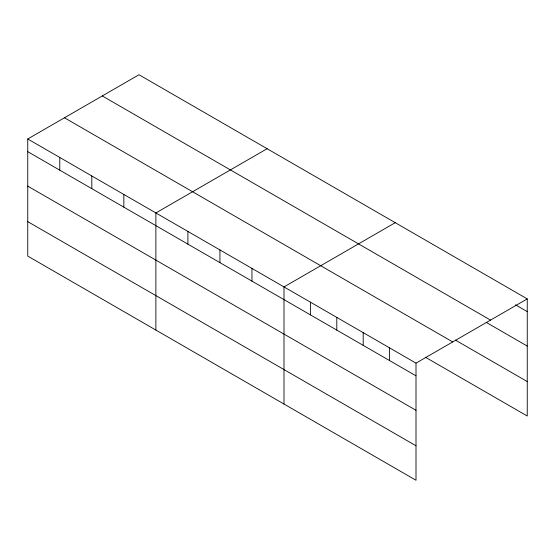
<?xml version="1.0" encoding="UTF-8"?>
<svg xmlns="http://www.w3.org/2000/svg" width="555" height="555" viewBox="0 0 555 555"><rect width="100%" height="100%" fill="white"/><g stroke="black" fill="none" stroke-linecap="round" stroke-linejoin="round"><path stroke-width="0.83" d="M27.75 138.979L416 363.13L416 480.255L27.75 256.098L27.75 138.979L139 74.745L527.25 298.902L527.25 416.021L425.31 357.17M267.122 148.719L155.872 212.947L155.872 330.065M395.243 222.687L283.993 286.921L283.993 404.04M416 363.13L527.25 298.902M515.519 304.827L527.25 311.605M102.286 95.946L490.537 320.096M486.18 322.351L527.25 346.063M455.377 340.069L527.25 381.562M64.463 117.785L452.713 341.935M27.75 151.675L416 375.832M27.75 186.133L416 410.291M27.75 221.639L416 445.79M389.596 347.888L389.596 360.59M363.199 332.646L363.199 345.349M336.795 317.404L336.795 330.107M310.398 302.163L310.398 314.858M251.963 268.426L251.963 281.128M219.933 249.93L219.933 262.633M187.902 231.442L187.902 244.138M123.841 194.458L123.841 207.154M91.811 175.963L91.811 188.665M59.78 157.467L59.78 170.17"/></g></svg>
